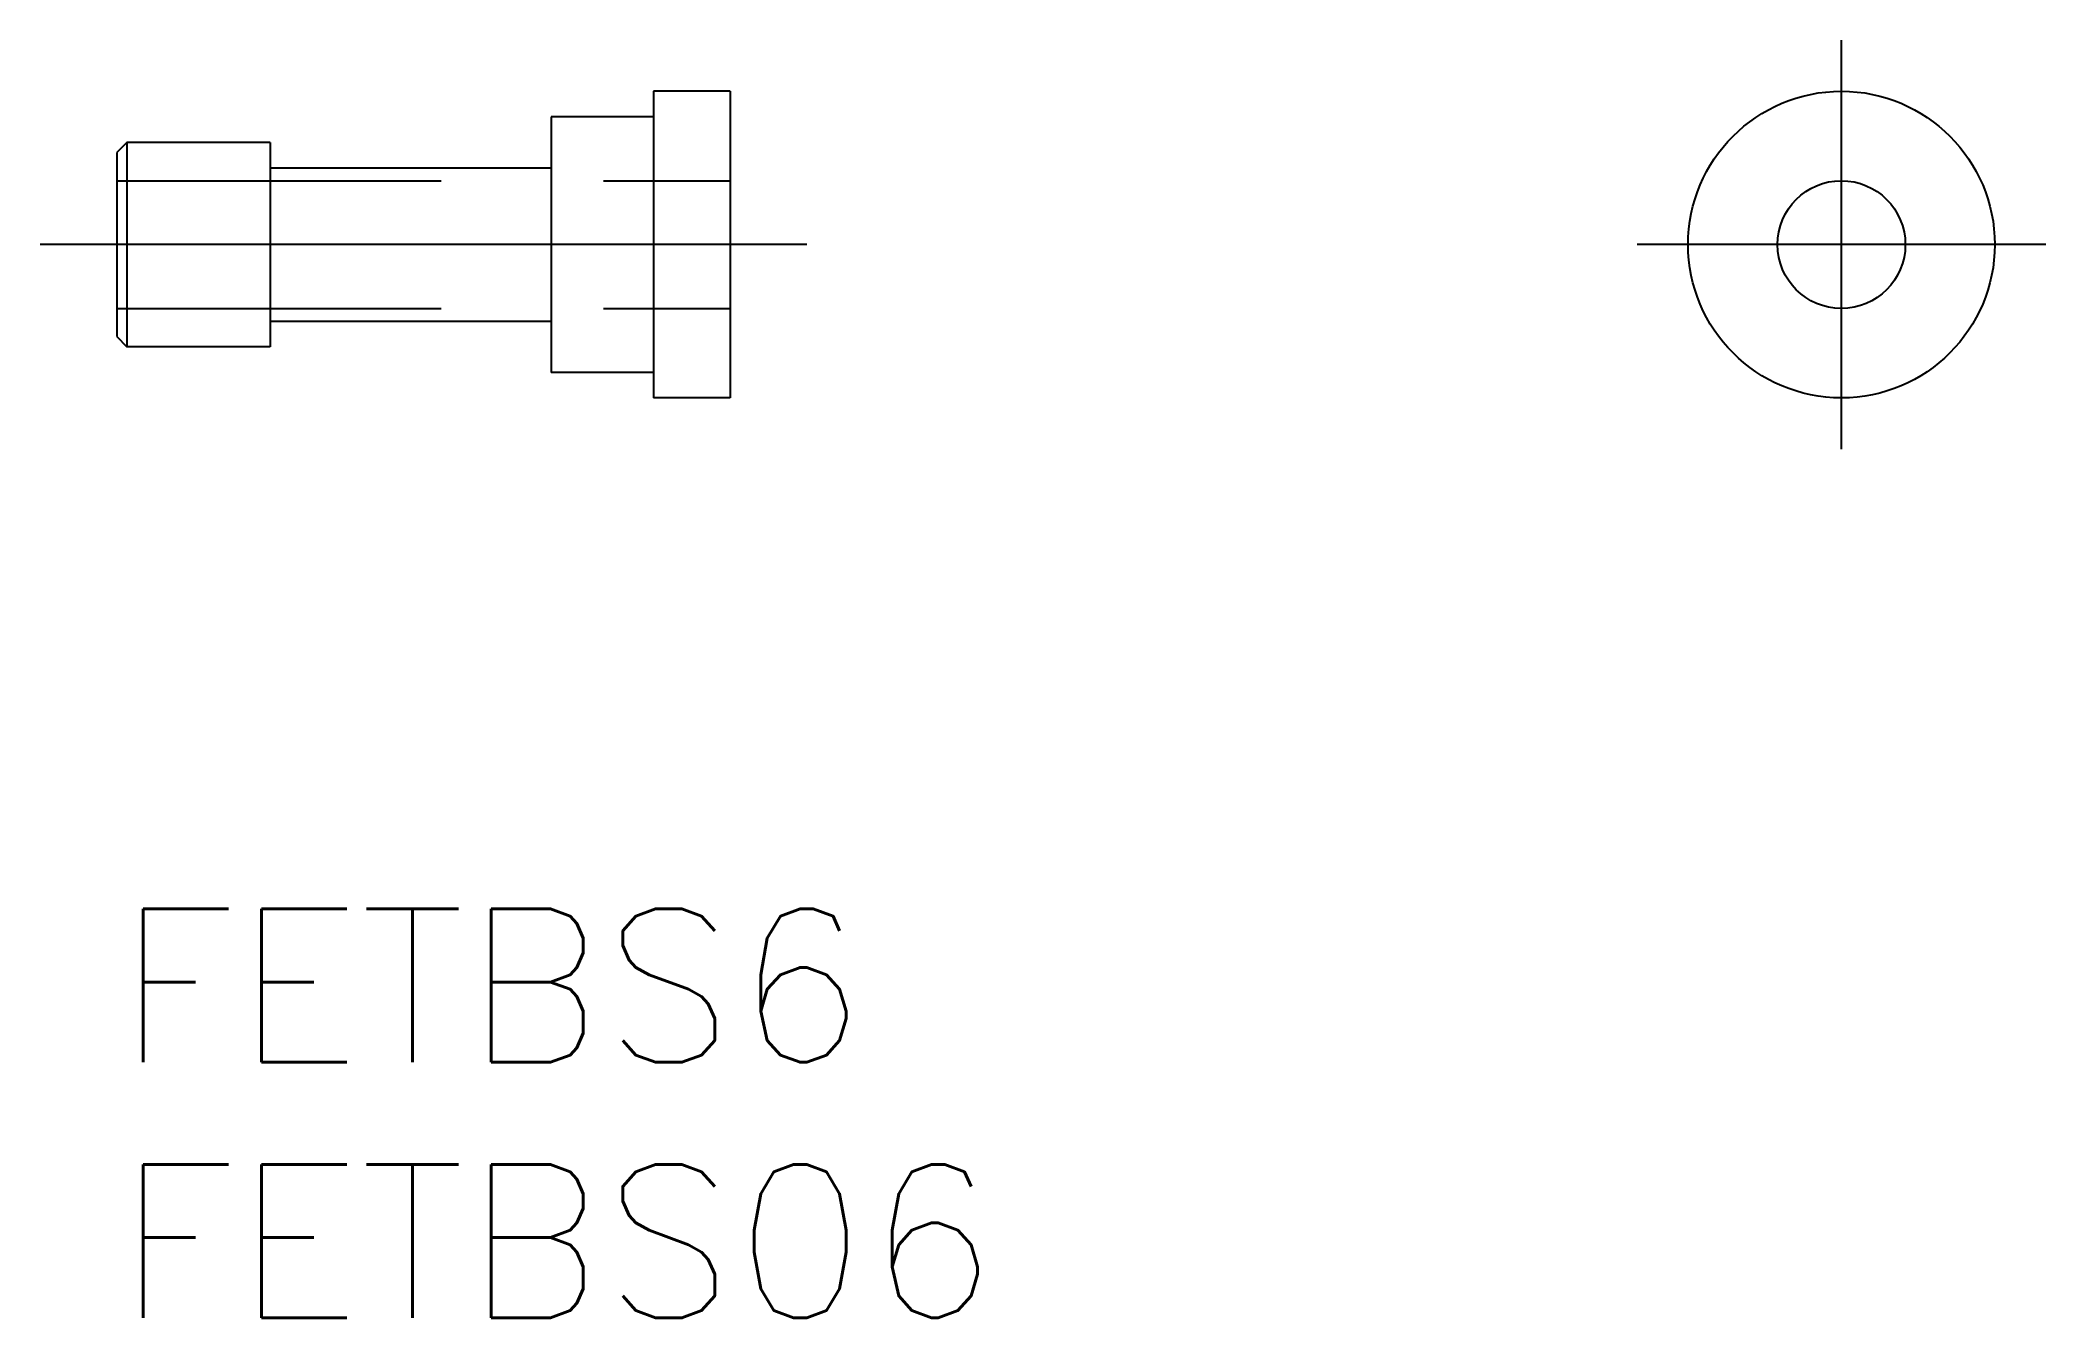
# Model space of a CAD drawing. Extents: x -1.5 to 37.7, y -8 to 17.
import ezdxf

# ---------------------------------------------------------------- set-up
doc = ezdxf.new("R2010")
doc.units = 0
doc.header["$LTSCALE"] = 0.5
doc.linetypes.add('CENTER', pattern=[50.8, 31.75, -6.35, 6.35, -6.35])
doc.linetypes.add('DASHED', pattern=[19.05, 12.7, -6.35])
for name, color, linetype in [('MSM_CENTER', 1, 'CENTER'), ('MSM_CONTINUOUS', 7, 'CONTINUOUS'), ('MSM_DASHED', 4, 'DASHED'), ('MSM_PART_NUMBER', 7, 'CONTINUOUS')]:
    doc.layers.add(name, color=color, linetype=linetype)
doc.styles.get("Standard").update_dxf_attribs({"font": 'txt.shx', "height": 1.5, "bigfont": 'bigfont.shx'})

# ---------------------------------------------------------------- blocks, each defined once
blk = doc.blocks.new('*U6')
at = {"layer": 'MSM_PART_NUMBER'}
blk.add_text('FETBS6', height=3, dxfattribs=at).set_placement((0, -3))
blk = doc.blocks.new('*U7')
at = {"layer": 'MSM_PART_NUMBER'}
blk.add_text('FETBS06', height=3, dxfattribs=at).set_placement((0, -8))

msp = doc.modelspace()

# ---------------------------------------------------------------- linework, layer by layer
at = {"layer": 'MSM_CENTER'}
for p, q in [((33.746, 9), (33.746, 17)), ((13.5, 13), (-1.5, 13)), ((37.746, 13), (29.746, 13))]:
    msp.add_line(p, q, dxfattribs=at)
at = {"layer": 'MSM_CONTINUOUS'}
for p, q in [((12, 16), (10.5, 16)), ((10.5, 16), (10.5, 10)), ((12, 16), (12, 10)), ((8.5, 15.5), (8.5, 10.5)), ((10.5, 15.5), (8.5, 15.5)), ((0.2, 15), (0, 14.8)), ((3, 15), (0.2, 15)), ((0.2, 15), (0.2, 11)), ((3, 15), (3, 11)), ((0, 14.8), (0, 11.2)), ((3, 14.5), (8.5, 14.5)), ((3, 11.5), (8.5, 11.5)), ((0, 11.2), (0.2, 11)), ((3, 11), (0.2, 11)), ((10.5, 10.5), (8.5, 10.5)), ((12, 10), (10.5, 10))]:
    msp.add_line(p, q, dxfattribs=at)
for radius in [3, 1.25]:
    msp.add_circle((33.746, 13), radius, dxfattribs=at)
at = {"layer": 'MSM_DASHED'}
for p, q in [((0, 14.25), (12, 14.25)), ((0, 11.75), (12, 11.75))]:
    msp.add_line(p, q, dxfattribs=at)

# ---------------------------------------------------------------- block references
at = {"layer": 'MSM_CONTINUOUS'}
for name in ['*U6', '*U7']:
    msp.add_blockref(name, (0, 0), dxfattribs=at)

doc.saveas('drawing.dxf')
